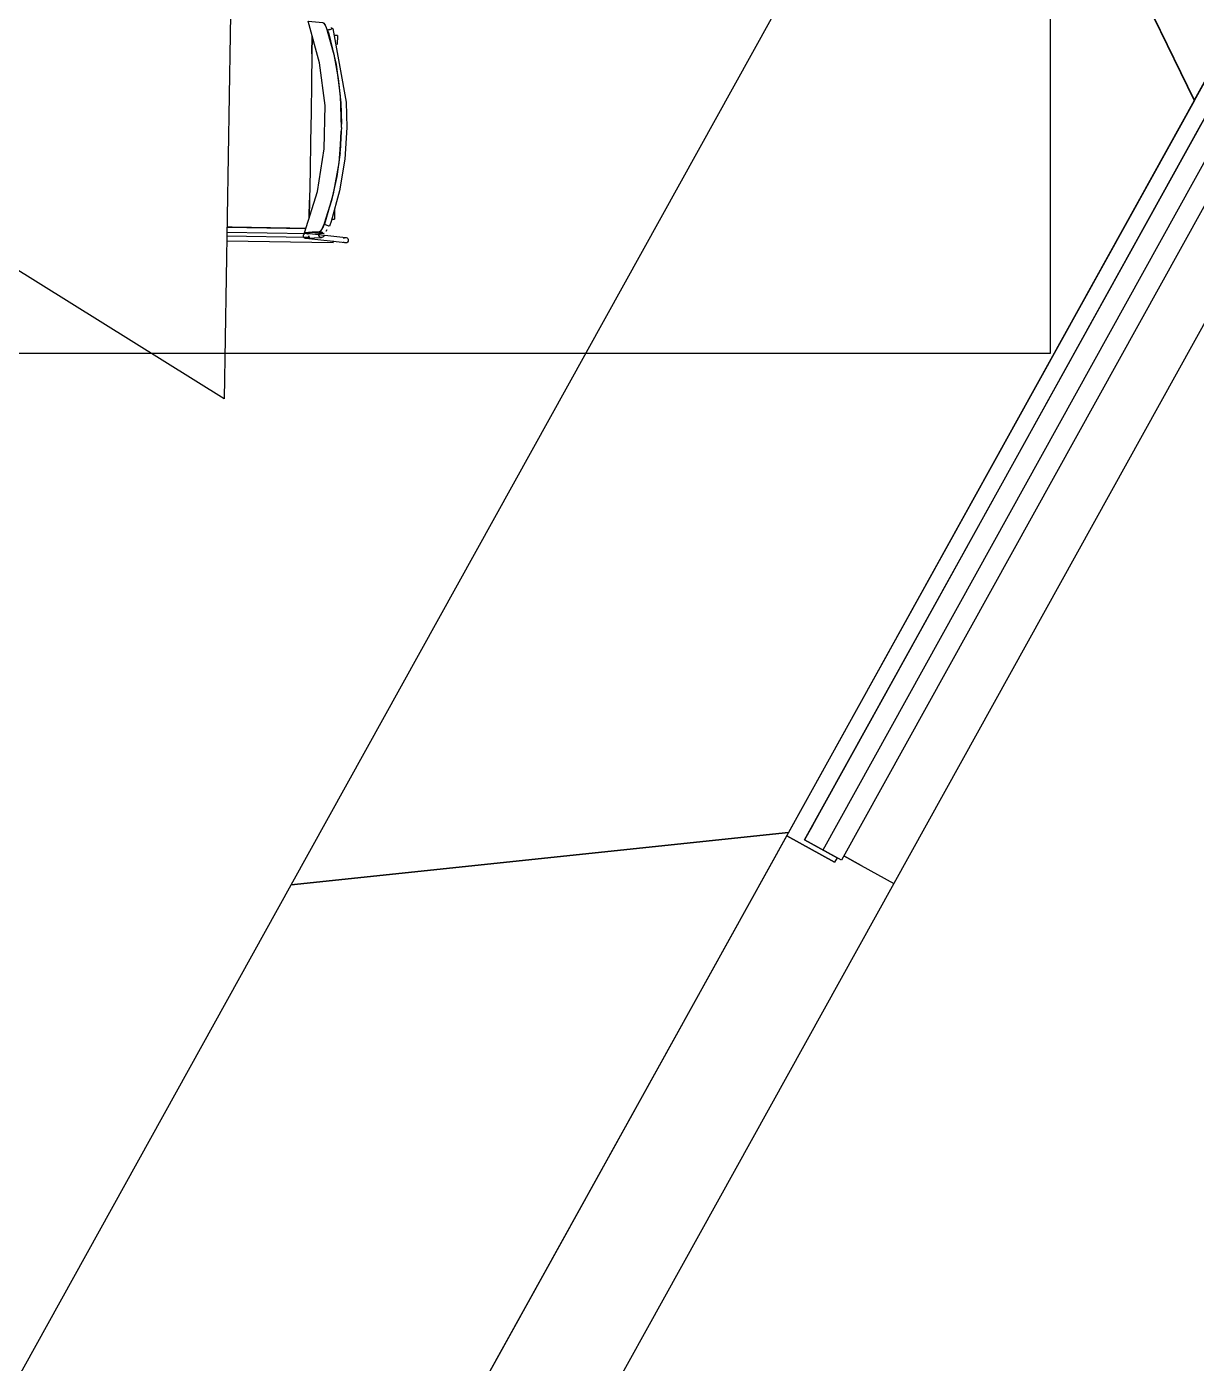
# Model space of a CAD drawing. Header units: metres. Extents: x 3.2 to 22.3, y 0.7 to 22.8.
# Drawn here: x 9.188 to 10.115, y 12.949 to 14.009 of the extents above; entities that cross this region are included whole.
import ezdxf

# ---------------------------------------------------------------- set-up
doc = ezdxf.new("R2010")
doc.units = ezdxf.units.M
for name, color, linetype in [('ARREDI', 9, 'Continuous'), ('PARETI_STRUTTURE', 7, 'Continuous'), ('WAYFINDING_RIQUADRI', 7, 'Continuous')]:
    doc.layers.add(name, color=color, linetype=linetype)

msp = doc.modelspace()

# ---------------------------------------------------------------- linework, layer by layer
at = {"layer": 'ARREDI'}
for points in [[(10.1138, 13.9506), (9.9402, 14.3066), (10.226, 14.8223), (10.5098, 14.665)], [(10.114, 13.9503), (9.7922, 13.3699), (9.398, 13.3285), (9.9402, 14.3066)], [(9.8049, 13.3641), (10.1256, 13.9427), (10.1549, 13.9265), (9.8342, 13.3479)], [(9.7923, 13.37), (9.4186, 12.6959), (9.1346, 12.8533), (9.398, 13.3285)]]:
    msp.add_lwpolyline(points, close=True, dxfattribs=at)
for points in [[(9.352, 14.1468), (9.345, 13.7138), (9.1501, 13.8351)], [(9.4205, 13.8462), (9.4146, 13.8458), (9.4087, 13.8454), (9.4189, 13.8781), (9.4243, 13.9119), (9.4249, 13.9462), (9.4205, 13.9802), (9.4115, 14.0132), (9.4173, 14.0126), (9.4232, 14.012), (9.4239, 14.0115), (9.4249, 14.01), (9.4258, 14.008), (9.4267, 14.0057)], [(9.4232, 14.012), (9.4239, 14.0115), (9.4248, 14.0101), (9.4258, 14.0081), (9.4267, 14.0057)], [(9.4282, 14.0064), (9.4289, 14.0066), (9.4296, 14.0069), (9.4303, 14.0071), (9.4307, 14.0072), (9.431, 14.0073)], [(9.4303, 14.0071), (9.4299, 14.0081)], [(9.4299, 14.0081), (9.4303, 14.0071)], [(9.4148, 14.0012), (9.4145, 13.9869), (9.4142, 13.9639), (9.4138, 13.9408), (9.4134, 13.9177), (9.413, 13.8946), (9.4127, 13.8716), (9.4124, 13.8573)], [(9.4145, 13.9873), (9.4148, 14.0012)], [(9.4267, 14.0057), (9.4318, 13.9869), (9.4354, 13.9677), (9.4375, 13.9484), (9.4379, 13.9316)], [(9.4267, 14.0055), (9.4318, 13.9868), (9.4354, 13.9677), (9.4375, 13.9483), (9.4379, 13.9317)], [(9.4282, 14.0064), (9.4276, 14.0062), (9.4272, 14.0061), (9.427, 14.006)], [(9.4346, 14.0017), (9.4344, 14.0017), (9.4339, 14.0017), (9.4332, 14.0018), (9.4325, 14.0018)], [(9.4347, 14.0017), (9.4346, 14.0017)], [(10.1402, 13.9346), (9.8195, 13.356)], [(9.4368, 13.9097), (9.4378, 13.926)], [(9.4378, 13.926), (9.4369, 13.9098)], [(9.4368, 13.9091), (9.4342, 13.8901), (9.43, 13.8711), (9.4242, 13.8526)], [(9.4368, 13.9091), (9.4342, 13.8901), (9.4299, 13.871), (9.4242, 13.8524)], [(9.4124, 13.8573), (9.4126, 13.8712)], [(9.4098, 13.8488), (9.397, 13.849), (9.3817, 13.8492), (9.3665, 13.8495), (9.3512, 13.8497), (9.3472, 13.8498)], [(9.4242, 13.8524), (9.4233, 13.8502), (9.4222, 13.8481), (9.4213, 13.8467), (9.4205, 13.8462)], [(9.4242, 13.8524), (9.4232, 13.8501), (9.4222, 13.848), (9.4212, 13.8467), (9.4205, 13.8462)], [(9.4245, 13.8521), (9.4247, 13.852), (9.4251, 13.8519), (9.4257, 13.8517)], [(9.4257, 13.8517), (9.4264, 13.8514), (9.4271, 13.8512), (9.4277, 13.8509), (9.4282, 13.8508), (9.4285, 13.8507), (9.4285, 13.8506), (9.4285, 13.8506), (9.4283, 13.8507)], [(9.4301, 13.8562), (9.4309, 13.8561), (9.4315, 13.8561), (9.432, 13.8561), (9.4323, 13.8561)], [(9.4081, 13.8417), (9.4078, 13.8423), (9.4077, 13.8431), (9.4079, 13.8438), (9.4083, 13.8444), (9.4089, 13.8449)], [(9.412, 13.8429), (9.4118, 13.8421), (9.4114, 13.8415), (9.4108, 13.841), (9.4101, 13.8408), (9.4096, 13.8408), (9.4096, 13.8408), (9.4094, 13.8409), (9.4087, 13.8412), (9.4081, 13.8417)], [(9.4115, 13.8443), (9.4087, 13.8454)], [(9.4088, 13.8454), (9.4115, 13.8443)], [(9.4241, 13.8448), (9.4182, 13.8443), (9.4168, 13.8442)], [(9.4204, 13.8424), (9.42, 13.8431), (9.4199, 13.8438), (9.4201, 13.8446), (9.4205, 13.8452), (9.4211, 13.8457), (9.4211, 13.8457), (9.4218, 13.8459), (9.4219, 13.8459), (9.4225, 13.8458), (9.4232, 13.8455)], [(9.4201, 13.8443), (9.4201, 13.8443)], [(9.4241, 13.8436), (9.424, 13.8429), (9.4236, 13.8422), (9.423, 13.8418), (9.423, 13.8418), (9.4223, 13.8416), (9.4222, 13.8416), (9.4216, 13.8416), (9.4209, 13.8419), (9.4204, 13.8424)], [(9.4258, 13.8467), (9.4264, 13.8478)], [(9.4264, 13.8478), (9.4258, 13.8466)], [(9.4314, 13.8389), (9.4314, 13.8382)], [(9.4314, 13.8373), (9.4314, 13.8373), (9.4314, 13.8377), (9.4314, 13.8382)], [(9.4429, 13.8408), (9.4432, 13.8401), (9.4433, 13.8394), (9.4431, 13.8386), (9.4427, 13.838), (9.4421, 13.8375), (9.4414, 13.8373), (9.4409, 13.8373), (9.4406, 13.8374), (9.44, 13.8377), (9.4394, 13.8382)], [(9.4396, 13.841), (9.4402, 13.8414), (9.4409, 13.8416), (9.4414, 13.8416), (9.4416, 13.8416), (9.4423, 13.8413), (9.4429, 13.8408)]]:
    msp.add_lwpolyline(points, dxfattribs=at)
at = {"layer": 'PARETI_STRUTTURE'}
for points in [[(9.0696, 12.8173), (9.1001, 12.8724), (9.4187, 12.6959), (10.4785, 14.6077)], [(9.4311, 14.0073), (9.4417, 13.949), (9.4422, 13.9288)], [(9.4269, 14.006), (9.4278, 14.0031), (9.4336, 13.9788), (9.437, 13.9539), (9.4378, 13.9289)], [(9.4347, 14.0017), (9.4346, 13.9946)], [(9.8307, 13.3498), (9.8288, 13.3464), (9.7909, 13.3674), (10.1154, 13.9528)], [(9.8114, 13.3758), (10.1191, 13.931), (10.1256, 13.9427), (10.1514, 13.9284)], [(9.4379, 13.9289), (9.4378, 13.926), (9.4358, 13.9009), (9.4314, 13.8763), (9.4244, 13.8521)], [(9.4422, 13.9288), (9.4405, 13.9036), (9.4363, 13.8786), (9.4297, 13.8542), (9.4285, 13.8506)], [(10.1667, 13.9154), (10.1926, 13.9011), (9.8757, 13.3294)], [(9.4324, 13.8638), (9.4323, 13.8561)], [(9.3472, 13.8498), (9.4098, 13.8488)], [(9.4314, 13.8373), (9.347, 13.8387)], [(9.4111, 13.8445), (9.3471, 13.8455)], [(9.3471, 13.843), (9.4097, 13.842)], [(9.4409, 13.8373), (9.4096, 13.8408)], [(9.4099, 13.842), (9.4129, 13.842)], [(9.4101, 13.8451), (9.4414, 13.8416)], [(9.4219, 13.8459), (9.4219, 13.8459), (9.4217, 13.8459), (9.4216, 13.8459), (9.4215, 13.8459), (9.4214, 13.8459), (9.4212, 13.8458), (9.421, 13.8458), (9.4208, 13.8458), (9.4207, 13.8458), (9.4206, 13.8458), (9.4204, 13.8458), (9.4203, 13.8458), (9.4202, 13.8458), (9.42, 13.8458), (9.4199, 13.8458), (9.4198, 13.8458), (9.4195, 13.8458), (9.4194, 13.8458), (9.4193, 13.8458), (9.4191, 13.8457), (9.419, 13.8457), (9.4189, 13.8457), (9.4187, 13.8457), (9.4186, 13.8457), (9.4185, 13.8457), (9.4183, 13.8457), (9.4182, 13.8457), (9.4181, 13.8457), (9.4178, 13.8457), (9.4177, 13.8457), (9.4175, 13.8457), (9.4174, 13.8457), (9.4173, 13.8457), (9.4172, 13.8456), (9.417, 13.8456), (9.4169, 13.8456), (9.4168, 13.8456), (9.4166, 13.8456), (9.4164, 13.8456), (9.4162, 13.8456), (9.4161, 13.8456), (9.416, 13.8456), (9.4159, 13.8456), (9.4157, 13.8456), (9.4156, 13.8456), (9.4154, 13.8456), (9.4153, 13.8456), (9.4152, 13.8456), (9.4151, 13.8456), (9.4149, 13.8455), (9.4147, 13.8455), (9.4145, 13.8455), (9.4144, 13.8455), (9.4143, 13.8455), (9.4141, 13.8455), (9.414, 13.8455), (9.4139, 13.8455), (9.4138, 13.8455), (9.4136, 13.8455), (9.4135, 13.8455), (9.4132, 13.8455), (9.4131, 13.8455), (9.413, 13.8455), (9.4128, 13.8454), (9.4127, 13.8454), (9.4126, 13.8454), (9.4124, 13.8454), (9.4123, 13.8454), (9.4122, 13.8454), (9.412, 13.8454), (9.4119, 13.8454), (9.4118, 13.8454), (9.4115, 13.8454), (9.4114, 13.8454), (9.4113, 13.8454), (9.4111, 13.8454), (9.411, 13.8454), (9.4109, 13.8453), (9.4107, 13.8453), (9.4106, 13.8453), (9.4105, 13.8453), (9.4103, 13.8453), (9.4102, 13.8453)], [(9.4104, 13.841), (9.4222, 13.8416)], [(9.4201, 13.8443), (9.4182, 13.8443)], [(9.8114, 13.3758), (9.8049, 13.3641)], [(9.4187, 12.6958), (9.7909, 13.3674)], [(9.7909, 13.3674), (9.8288, 13.3464)], [(9.8049, 13.3641), (9.8307, 13.3498)], [(9.8498, 13.3437), (9.8757, 13.3294), (9.4691, 12.5959), (9.4432, 12.6102)], [(9.8498, 13.3437), (9.8757, 13.3294)]]:
    msp.add_lwpolyline(points, dxfattribs=at)
msp.add_lwpolyline([(9.8498, 13.3437), (9.8361, 13.3514)], close=True, dxfattribs=at)
at = {"layer": 'WAYFINDING_RIQUADRI'}
msp.add_lwpolyline([(6.8, 13.75), (10, 13.75), (10, 14.25), (6.8, 14.25)], close=True, dxfattribs=at)

doc.saveas('drawing.dxf')
